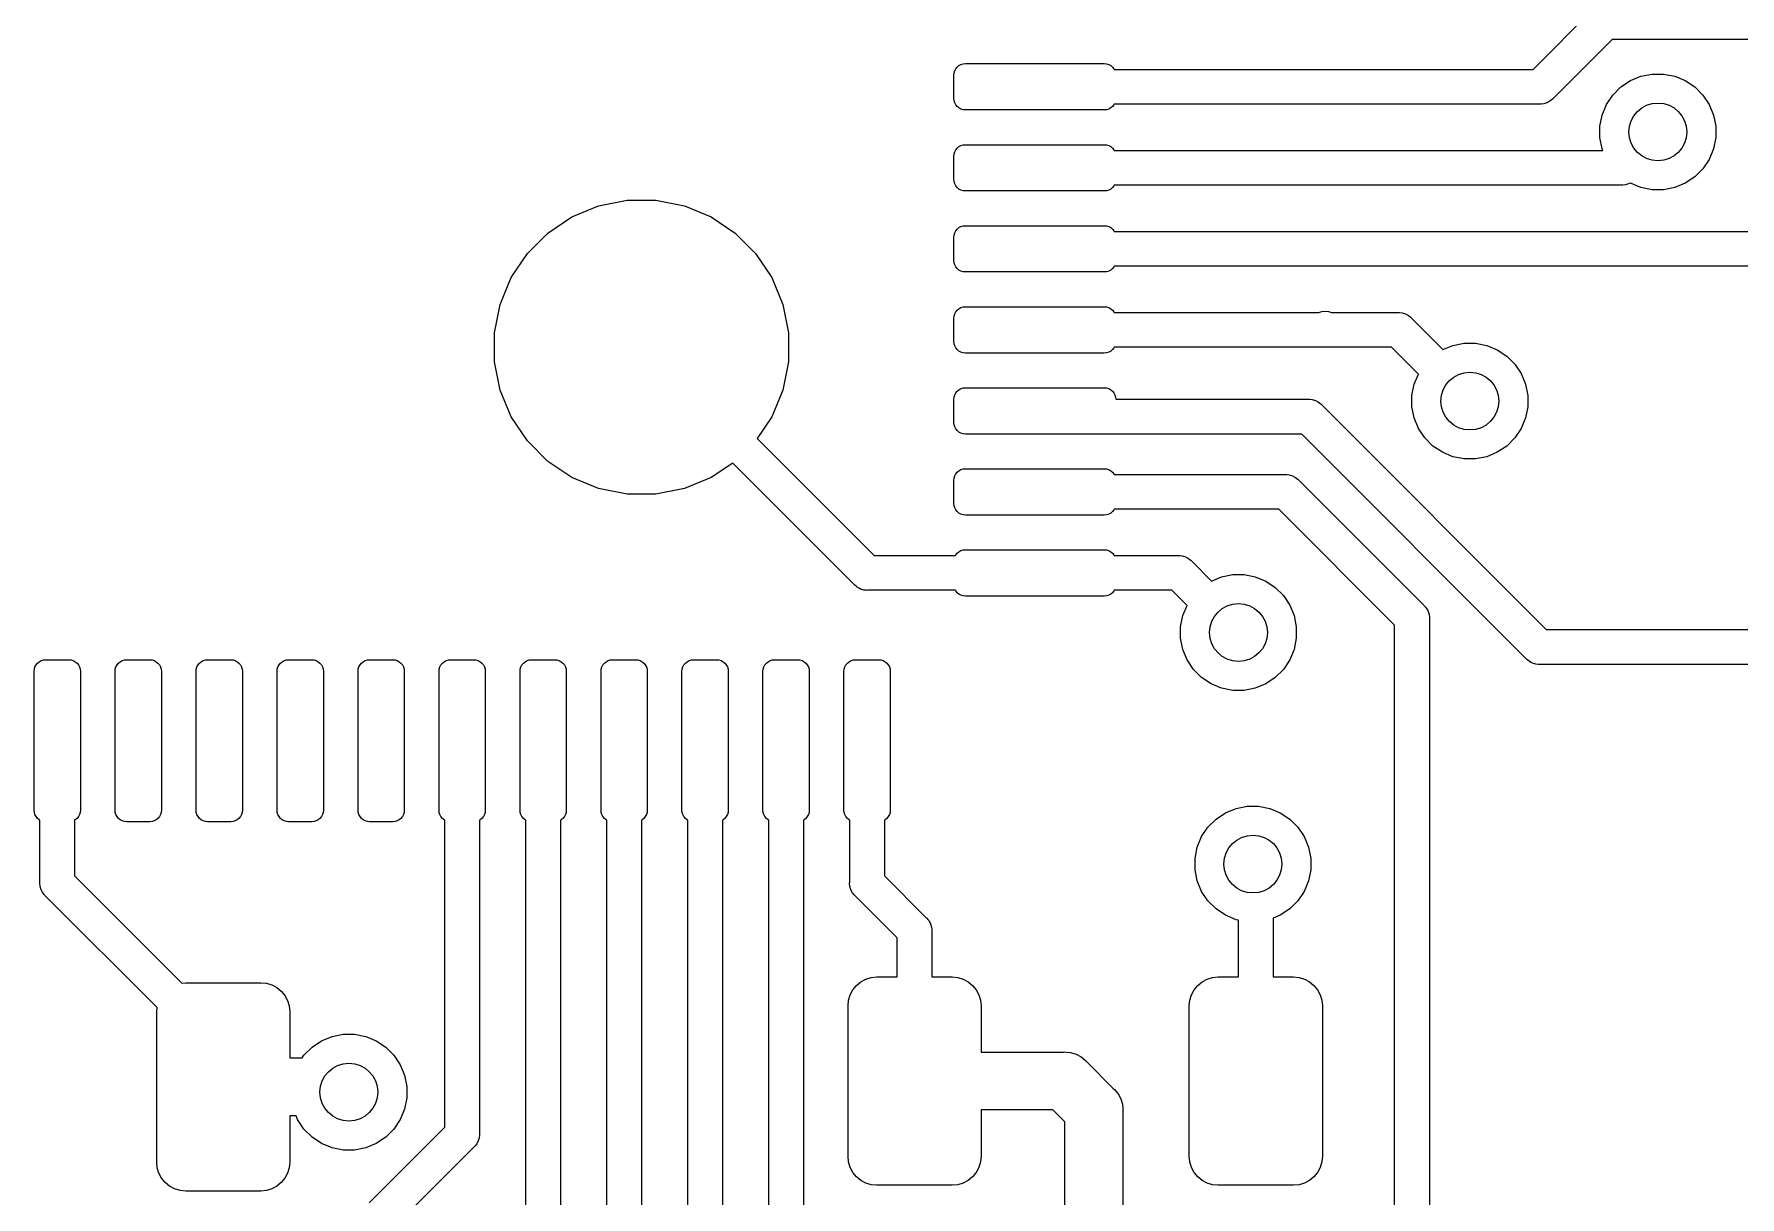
# Model space of a CAD drawing. Extents: x -3.6 to 94.4, y -84.3 to 13.7.
# Drawn here: x 71.09 to 85.83, y -32.25 to -22.2 of the extents above; entities that cross this region are included whole.
import ezdxf

# ---------------------------------------------------------------- set-up
doc = ezdxf.new("R2010")
doc.units = 0
doc.layers.add('BLACK', color=7, linetype='CONTINUOUS')

msp = doc.modelspace()

# ---------------------------------------------------------------- linework, layer by layer
at = {"layer": 'BLACK', "linetype": 'CONTINUOUS'}
for p, q in [((84.0469, -22.51), (84.5577, -21.9991)), ((84.7311, -22.25), (84.2203, -22.7609)), ((89.5689, -22.25), (84.7311, -22.25)), ((79.04, -22.56), (79.0419, -22.5405)), ((79.0419, -22.5405), (79.0476, -22.5217)), ((79.0476, -22.5217), (79.0569, -22.5044)), ((79.0569, -22.5044), (79.0693, -22.4893)), ((79.0693, -22.4893), (79.0844, -22.4769)), ((79.0844, -22.4769), (79.1017, -22.4676)), ((79.1017, -22.4676), (79.1205, -22.4619)), ((79.1205, -22.4619), (79.14, -22.46)), ((79.14, -22.46), (80.34, -22.46)), ((80.34, -22.46), (80.3595, -22.4619)), ((80.3595, -22.4619), (80.3783, -22.4676)), ((80.3783, -22.4676), (80.3956, -22.4769)), ((80.3956, -22.4769), (80.4107, -22.4893)), ((80.4107, -22.4893), (80.4231, -22.5044)), ((80.4231, -22.5044), (80.4261, -22.51)), ((80.4261, -22.51), (84.0469, -22.51)), ((84.9792, -22.5692), (85.0758, -22.55)), ((85.0758, -22.55), (85.1742, -22.55)), ((85.1742, -22.55), (85.2708, -22.5692)), ((79.04, -22.76), (79.04, -22.56)), ((84.7366, -22.7313), (84.8063, -22.6616)), ((84.8063, -22.6616), (84.8882, -22.6069)), ((84.8882, -22.6069), (84.9792, -22.5692)), ((85.2708, -22.5692), (85.3618, -22.6069)), ((85.3618, -22.6069), (85.4437, -22.6616)), ((85.4437, -22.6616), (85.5134, -22.7313)), ((79.0419, -22.7795), (79.04, -22.76)), ((79.0476, -22.7983), (79.0419, -22.7795)), ((79.0569, -22.8156), (79.0476, -22.7983)), ((79.0693, -22.8307), (79.0569, -22.8156)), ((79.0844, -22.8431), (79.0693, -22.8307)), ((79.1017, -22.8524), (79.0844, -22.8431)), ((79.1205, -22.8581), (79.1017, -22.8524)), ((80.3783, -22.8524), (80.3595, -22.8581)), ((80.3956, -22.8431), (80.3783, -22.8524)), ((80.4107, -22.8307), (80.3956, -22.8431)), ((80.4231, -22.8156), (80.4107, -22.8307)), ((80.4261, -22.81), (80.4231, -22.8156)), ((84.1016, -22.81), (80.4261, -22.81)), ((84.109, -22.8107), (84.1016, -22.81)), ((84.1164, -22.81), (84.109, -22.8107)), ((84.1384, -22.8078), (84.1164, -22.81)), ((84.1164, -22.81), (84.1164, -22.81)), ((84.1667, -22.7993), (84.1384, -22.8078)), ((84.1927, -22.7853), (84.1667, -22.7993)), ((84.2156, -22.7666), (84.1927, -22.7853)), ((84.2203, -22.7609), (84.2156, -22.7666)), ((84.6442, -22.9042), (84.6819, -22.8132)), ((84.6819, -22.8132), (84.7366, -22.7313)), ((85.5134, -22.7313), (85.5681, -22.8132)), ((85.5681, -22.8132), (85.6058, -22.9042)), ((79.14, -22.86), (79.1205, -22.8581)), ((80.34, -22.86), (79.14, -22.86)), ((80.3595, -22.8581), (80.34, -22.86)), ((84.625, -23.0008), (84.6442, -22.9042)), ((84.625, -23.0992), (84.625, -23.0008)), ((85.6058, -22.9042), (85.625, -23.0008)), ((85.625, -23.0008), (85.625, -23.0992)), ((84.6442, -23.1958), (84.625, -23.0992)), ((85.625, -23.0992), (85.6058, -23.1958)), ((79.04, -23.26), (79.0419, -23.2405)), ((79.04, -23.46), (79.04, -23.26)), ((79.0419, -23.2405), (79.0476, -23.2217)), ((79.0476, -23.2217), (79.0569, -23.2044)), ((79.0569, -23.2044), (79.0693, -23.1893)), ((79.0693, -23.1893), (79.0844, -23.1769)), ((79.0844, -23.1769), (79.1017, -23.1676)), ((79.1017, -23.1676), (79.1205, -23.1619)), ((79.1205, -23.1619), (79.14, -23.16)), ((79.14, -23.16), (80.34, -23.16)), ((80.34, -23.16), (80.3595, -23.1619)), ((80.3595, -23.1619), (80.3783, -23.1676)), ((80.3783, -23.1676), (80.3956, -23.1769)), ((80.3956, -23.1769), (80.4107, -23.1893)), ((80.4107, -23.1893), (80.4231, -23.2044)), ((80.4231, -23.2044), (80.4261, -23.21)), ((80.4261, -23.21), (84.6501, -23.21)), ((84.6501, -23.21), (84.6442, -23.1958)), ((85.5681, -23.2868), (85.5134, -23.3687)), ((85.6058, -23.1958), (85.5681, -23.2868)), ((85.4437, -23.4384), (85.3618, -23.4931)), ((85.5134, -23.3687), (85.4437, -23.4384)), ((79.0419, -23.4795), (79.04, -23.46)), ((79.0476, -23.4983), (79.0419, -23.4795)), ((79.0569, -23.5156), (79.0476, -23.4983)), ((79.0693, -23.5307), (79.0569, -23.5156)), ((79.0844, -23.5431), (79.0693, -23.5307)), ((79.1017, -23.5524), (79.0844, -23.5431)), ((79.1205, -23.5581), (79.1017, -23.5524)), ((79.14, -23.56), (79.1205, -23.5581)), ((80.34, -23.56), (79.14, -23.56)), ((80.3595, -23.5581), (80.34, -23.56)), ((80.3783, -23.5524), (80.3595, -23.5581)), ((80.3956, -23.5431), (80.3783, -23.5524)), ((80.4107, -23.5307), (80.3956, -23.5431)), ((80.4231, -23.5156), (80.4107, -23.5307)), ((80.4261, -23.51), (80.4231, -23.5156)), ((84.8076, -23.51), (80.4261, -23.51)), ((84.815, -23.5107), (84.8076, -23.51)), ((84.8224, -23.51), (84.815, -23.5107)), ((84.8444, -23.5078), (84.8224, -23.51)), ((84.8224, -23.51), (84.8224, -23.51)), ((84.8727, -23.4993), (84.8444, -23.5078)), ((84.8864, -23.4919), (84.8727, -23.4993)), ((84.8882, -23.4931), (84.8864, -23.4919)), ((84.9792, -23.5308), (84.8882, -23.4931)), ((85.0758, -23.55), (84.9792, -23.5308)), ((85.1742, -23.55), (85.0758, -23.55)), ((85.2708, -23.5308), (85.1742, -23.55)), ((85.3618, -23.4931), (85.2708, -23.5308)), ((75.7384, -23.7845), (75.9696, -23.6888)), ((75.9696, -23.6888), (76.2149, -23.64)), ((76.2149, -23.64), (76.4651, -23.64)), ((76.4651, -23.64), (76.7104, -23.6888)), ((76.7104, -23.6888), (76.9416, -23.7845)), ((75.5304, -23.9235), (75.7384, -23.7845)), ((76.9416, -23.7845), (77.1496, -23.9235)), ((79.0693, -23.8893), (79.0844, -23.8769)), ((79.0844, -23.8769), (79.1017, -23.8676)), ((79.1017, -23.8676), (79.1205, -23.8619)), ((79.1205, -23.8619), (79.14, -23.86)), ((79.14, -23.86), (80.34, -23.86)), ((80.34, -23.86), (80.3595, -23.8619)), ((80.3595, -23.8619), (80.3783, -23.8676)), ((80.3783, -23.8676), (80.3956, -23.8769)), ((80.3956, -23.8769), (80.4107, -23.8893)), ((75.3535, -24.1004), (75.5304, -23.9235)), ((77.1496, -23.9235), (77.3265, -24.1004)), ((79.04, -23.96), (79.0419, -23.9405)), ((79.04, -24.16), (79.04, -23.96)), ((79.0419, -23.9405), (79.0476, -23.9217)), ((79.0476, -23.9217), (79.0569, -23.9044)), ((79.0569, -23.9044), (79.0693, -23.8893)), ((80.4107, -23.8893), (80.4231, -23.9044)), ((80.4231, -23.9044), (80.4261, -23.91)), ((80.4261, -23.91), (90.1466, -23.91)), ((75.2145, -24.3084), (75.3535, -24.1004)), ((77.3265, -24.1004), (77.4655, -24.3084)), ((79.0419, -24.1795), (79.04, -24.16)), ((79.0476, -24.1983), (79.0419, -24.1795)), ((75.1188, -24.5396), (75.2145, -24.3084)), ((77.4655, -24.3084), (77.5612, -24.5396)), ((79.0569, -24.2156), (79.0476, -24.1983)), ((79.0693, -24.2307), (79.0569, -24.2156)), ((79.0844, -24.2431), (79.0693, -24.2307)), ((79.1017, -24.2524), (79.0844, -24.2431)), ((79.1205, -24.2581), (79.1017, -24.2524)), ((79.14, -24.26), (79.1205, -24.2581)), ((80.34, -24.26), (79.14, -24.26)), ((80.3595, -24.2581), (80.34, -24.26)), ((80.3783, -24.2524), (80.3595, -24.2581)), ((80.3956, -24.2431), (80.3783, -24.2524)), ((80.4107, -24.2307), (80.3956, -24.2431)), ((80.4231, -24.2156), (80.4107, -24.2307)), ((80.4261, -24.21), (80.4231, -24.2156)), ((90.0919, -24.21), (80.4261, -24.21)), ((75.07, -24.7849), (75.1188, -24.5396)), ((77.5612, -24.5396), (77.61, -24.7849)), ((79.0419, -24.6405), (79.0476, -24.6217)), ((79.0476, -24.6217), (79.0569, -24.6044)), ((79.0569, -24.6044), (79.0693, -24.5893)), ((79.0693, -24.5893), (79.0844, -24.5769)), ((79.0844, -24.5769), (79.1017, -24.5676)), ((79.1017, -24.5676), (79.1205, -24.5619)), ((79.1205, -24.5619), (79.14, -24.56)), ((79.14, -24.56), (80.34, -24.56)), ((80.34, -24.56), (80.3595, -24.5619)), ((80.3595, -24.5619), (80.3783, -24.5676)), ((80.3783, -24.5676), (80.3956, -24.5769)), ((80.3956, -24.5769), (80.4107, -24.5893)), ((80.4107, -24.5893), (80.4231, -24.6044)), ((80.4231, -24.6044), (80.4261, -24.61)), ((80.4261, -24.61), (82.1948, -24.61)), ((82.1948, -24.61), (82.2206, -24.6022)), ((82.2206, -24.6022), (82.25, -24.5993)), ((82.25, -24.5993), (82.2794, -24.6022)), ((82.2794, -24.6022), (82.3052, -24.61)), ((82.3052, -24.61), (82.8776, -24.61)), ((82.8776, -24.61), (82.885, -24.6093)), ((82.885, -24.6093), (82.8924, -24.61)), ((82.8924, -24.61), (82.8924, -24.61)), ((82.8924, -24.61), (82.9144, -24.6122)), ((82.9144, -24.6122), (82.9427, -24.6207)), ((82.9427, -24.6207), (82.9687, -24.6347)), ((79.04, -24.66), (79.0419, -24.6405)), ((79.04, -24.86), (79.04, -24.66)), ((82.9687, -24.6347), (82.9916, -24.6534)), ((82.9916, -24.6534), (82.9963, -24.6591)), ((82.9963, -24.6591), (83.2673, -24.9302)), ((75.07, -25.0351), (75.07, -24.7849)), ((77.61, -24.7849), (77.61, -25.0351)), ((79.0419, -24.8795), (79.04, -24.86)), ((79.0476, -24.8983), (79.0419, -24.8795)), ((79.0569, -24.9156), (79.0476, -24.8983)), ((79.0693, -24.9307), (79.0569, -24.9156)), ((80.4231, -24.9156), (80.4107, -24.9307)), ((80.4261, -24.91), (80.4231, -24.9156)), ((82.2326, -24.91), (80.4261, -24.91)), ((82.24, -24.9107), (82.2326, -24.91)), ((82.2474, -24.91), (82.24, -24.9107)), ((82.8229, -24.91), (82.2474, -24.91)), ((83.0552, -25.1423), (82.8229, -24.91)), ((83.2673, -24.9302), (83.3542, -24.8942)), ((83.3542, -24.8942), (83.4508, -24.875)), ((83.4508, -24.875), (83.5492, -24.875)), ((83.5492, -24.875), (83.6458, -24.8942)), ((83.6458, -24.8942), (83.7368, -24.9319)), ((75.1188, -25.2804), (75.07, -25.0351)), ((77.61, -25.0351), (77.5612, -25.2804)), ((79.0844, -24.9431), (79.0693, -24.9307)), ((79.1017, -24.9524), (79.0844, -24.9431)), ((79.1205, -24.9581), (79.1017, -24.9524)), ((79.14, -24.96), (79.1205, -24.9581)), ((80.34, -24.96), (79.14, -24.96)), ((80.3595, -24.9581), (80.34, -24.96)), ((80.3783, -24.9524), (80.3595, -24.9581)), ((80.3956, -24.9431), (80.3783, -24.9524)), ((80.4107, -24.9307), (80.3956, -24.9431)), ((83.7368, -24.9319), (83.8187, -24.9866)), ((83.8187, -24.9866), (83.8884, -25.0563)), ((83.8884, -25.0563), (83.9431, -25.1382)), ((83.0192, -25.2292), (83.0552, -25.1423)), ((83.9431, -25.1382), (83.9808, -25.2292)), ((75.2145, -25.5116), (75.1188, -25.2804)), ((77.5612, -25.2804), (77.4655, -25.5116)), ((79.04, -25.36), (79.0419, -25.3405)), ((79.0419, -25.3405), (79.0476, -25.3217)), ((79.0476, -25.3217), (79.0569, -25.3044)), ((79.0569, -25.3044), (79.0693, -25.2893)), ((79.0693, -25.2893), (79.0844, -25.2769)), ((79.0844, -25.2769), (79.1017, -25.2676)), ((79.1017, -25.2676), (79.1205, -25.2619)), ((79.1205, -25.2619), (79.14, -25.26)), ((79.14, -25.26), (80.34, -25.26)), ((80.34, -25.26), (80.3595, -25.2619)), ((80.3595, -25.2619), (80.3783, -25.2676)), ((80.3783, -25.2676), (80.3956, -25.2769)), ((80.3956, -25.2769), (80.4107, -25.2893)), ((80.4107, -25.2893), (80.4231, -25.3044)), ((80.4231, -25.3044), (80.4324, -25.3217)), ((80.4324, -25.3217), (80.4381, -25.3405)), ((80.4381, -25.3405), (80.44, -25.36)), ((82.1012, -25.36), (82.1085, -25.3593)), ((82.1085, -25.3593), (82.1159, -25.36)), ((83, -25.3258), (83.0192, -25.2292)), ((83, -25.4242), (83, -25.3258)), ((83.9808, -25.2292), (84, -25.3258)), ((84, -25.3258), (84, -25.4242)), ((79.04, -25.56), (79.04, -25.36)), ((80.44, -25.36), (82.1012, -25.36)), ((82.1159, -25.36), (82.1159, -25.36)), ((82.1159, -25.36), (82.1379, -25.3622)), ((82.1379, -25.3622), (82.1662, -25.3707)), ((82.1662, -25.3707), (82.1923, -25.3847)), ((82.1923, -25.3847), (82.2151, -25.4034)), ((82.2151, -25.4034), (82.2198, -25.4091)), ((82.2198, -25.4091), (84.1607, -27.35)), ((83.0192, -25.5208), (83, -25.4242)), ((84, -25.4242), (83.9808, -25.5208)), ((75.3535, -25.7196), (75.2145, -25.5116)), ((77.4655, -25.5116), (77.3406, -25.6985)), ((79.0419, -25.5795), (79.04, -25.56)), ((79.0476, -25.5983), (79.0419, -25.5795)), ((79.0569, -25.6156), (79.0476, -25.5983)), ((79.0693, -25.6307), (79.0569, -25.6156)), ((79.0844, -25.6431), (79.0693, -25.6307)), ((79.1017, -25.6524), (79.0844, -25.6431)), ((79.1205, -25.6581), (79.1017, -25.6524)), ((83.0569, -25.6118), (83.0192, -25.5208)), ((83.1116, -25.6937), (83.0569, -25.6118)), ((83.9431, -25.6118), (83.8884, -25.6937)), ((83.9808, -25.5208), (83.9431, -25.6118)), ((75.5304, -25.8965), (75.3535, -25.7196)), ((77.3406, -25.6985), (78.3521, -26.71)), ((79.14, -25.66), (79.1205, -25.6581)), ((79.7827, -25.66), (79.14, -25.66)), ((79.79, -25.6607), (79.7827, -25.66)), ((79.7972, -25.66), (79.79, -25.6607)), ((80.34, -25.66), (79.7972, -25.66)), ((80.3401, -25.66), (80.34, -25.66)), ((82.0464, -25.66), (80.3401, -25.66)), ((83.9873, -27.6009), (82.0464, -25.66)), ((83.1813, -25.7634), (83.1116, -25.6937)), ((83.2632, -25.8181), (83.1813, -25.7634)), ((83.8187, -25.7634), (83.7368, -25.8181)), ((83.8884, -25.6937), (83.8187, -25.7634)), ((75.7384, -26.0355), (75.5304, -25.8965)), ((77.1285, -25.9106), (76.9416, -26.0355)), ((78.1787, -26.9609), (77.1285, -25.9106)), ((83.3542, -25.8558), (83.2632, -25.8181)), ((83.4508, -25.875), (83.3542, -25.8558)), ((83.5492, -25.875), (83.4508, -25.875)), ((83.6458, -25.8558), (83.5492, -25.875)), ((83.7368, -25.8181), (83.6458, -25.8558)), ((75.9696, -26.1312), (75.7384, -26.0355)), ((76.9416, -26.0355), (76.7104, -26.1312)), ((79.04, -26.06), (79.0419, -26.0405)), ((79.04, -26.26), (79.04, -26.06)), ((79.0419, -26.0405), (79.0476, -26.0217)), ((79.0476, -26.0217), (79.0569, -26.0044)), ((79.0569, -26.0044), (79.0693, -25.9893)), ((79.0693, -25.9893), (79.0844, -25.9769)), ((79.0844, -25.9769), (79.1017, -25.9676)), ((79.1017, -25.9676), (79.1205, -25.9619)), ((79.1205, -25.9619), (79.14, -25.96)), ((79.14, -25.96), (80.34, -25.96)), ((80.34, -25.96), (80.3595, -25.9619)), ((80.3595, -25.9619), (80.3783, -25.9676)), ((80.3783, -25.9676), (80.3956, -25.9769)), ((80.3956, -25.9769), (80.4107, -25.9893)), ((80.4107, -25.9893), (80.4231, -26.0044)), ((80.4231, -26.0044), (80.4261, -26.01)), ((80.4261, -26.01), (81.9026, -26.01)), ((81.9026, -26.01), (81.91, -26.0093)), ((81.91, -26.0093), (81.9174, -26.01)), ((81.9174, -26.01), (81.9174, -26.01)), ((81.9174, -26.01), (81.9394, -26.0122)), ((81.9394, -26.0122), (81.9677, -26.0207)), ((81.9677, -26.0207), (81.9937, -26.0347)), ((81.9937, -26.0347), (82.0166, -26.0534)), ((82.0166, -26.0534), (82.0213, -26.0591)), ((82.0213, -26.0591), (83.1009, -27.1387)), ((76.2149, -26.18), (75.9696, -26.1312)), ((76.4651, -26.18), (76.2149, -26.18)), ((76.7104, -26.1312), (76.4651, -26.18)), ((79.0419, -26.2795), (79.04, -26.26)), ((79.0476, -26.2983), (79.0419, -26.2795)), ((79.0569, -26.3156), (79.0476, -26.2983)), ((79.0693, -26.3307), (79.0569, -26.3156)), ((79.0844, -26.3431), (79.0693, -26.3307)), ((79.1017, -26.3524), (79.0844, -26.3431)), ((79.1205, -26.3581), (79.1017, -26.3524)), ((79.14, -26.36), (79.1205, -26.3581)), ((80.34, -26.36), (79.14, -26.36)), ((80.3595, -26.3581), (80.34, -26.36)), ((80.3783, -26.3524), (80.3595, -26.3581)), ((80.3956, -26.3431), (80.3783, -26.3524)), ((80.4107, -26.3307), (80.3956, -26.3431)), ((80.4231, -26.3156), (80.4107, -26.3307)), ((80.4261, -26.31), (80.4231, -26.3156)), ((81.8479, -26.31), (80.4261, -26.31)), ((82.85, -27.3121), (81.8479, -26.31)), ((79.0693, -26.6893), (79.0844, -26.6769)), ((79.0844, -26.6769), (79.1017, -26.6676)), ((79.1017, -26.6676), (79.1205, -26.6619)), ((79.1205, -26.6619), (79.14, -26.66)), ((79.14, -26.66), (80.34, -26.66)), ((80.34, -26.66), (80.3595, -26.6619)), ((80.3595, -26.6619), (80.3783, -26.6676)), ((80.3783, -26.6676), (80.3956, -26.6769)), ((80.3956, -26.6769), (80.4107, -26.6893)), ((78.3521, -26.71), (79.0539, -26.71)), ((79.0539, -26.71), (79.0569, -26.7044)), ((79.0569, -26.7044), (79.0693, -26.6893)), ((80.4107, -26.6893), (80.4231, -26.7044)), ((80.4231, -26.7044), (80.4261, -26.71)), ((80.4261, -26.71), (80.9776, -26.71)), ((80.9776, -26.71), (80.985, -26.7093)), ((80.985, -26.7093), (80.9924, -26.71)), ((80.9924, -26.71), (80.9924, -26.71)), ((80.9924, -26.71), (81.0144, -26.7122)), ((81.0144, -26.7122), (81.0427, -26.7207)), ((81.0427, -26.7207), (81.0687, -26.7347)), ((81.0687, -26.7347), (81.0916, -26.7534)), ((81.0916, -26.7534), (81.0963, -26.7591)), ((81.0963, -26.7591), (81.2673, -26.9302)), ((78.1834, -26.9666), (78.1787, -26.9609)), ((78.1947, -26.9758), (78.1834, -26.9666)), ((78.2063, -26.9853), (78.1947, -26.9758)), ((81.2673, -26.9302), (81.3542, -26.8942)), ((81.3542, -26.8942), (81.4508, -26.875)), ((81.4508, -26.875), (81.5492, -26.875)), ((81.5492, -26.875), (81.6458, -26.8942)), ((81.6458, -26.8942), (81.7368, -26.9319)), ((81.7368, -26.9319), (81.8187, -26.9866)), ((78.2202, -26.9928), (78.2063, -26.9853)), ((78.2323, -26.9993), (78.2202, -26.9928)), ((78.2606, -27.0078), (78.2323, -26.9993)), ((78.2826, -27.01), (78.2606, -27.0078)), ((78.29, -27.0107), (78.2826, -27.01)), ((78.2826, -27.01), (78.2826, -27.01)), ((78.2974, -27.01), (78.29, -27.0107)), ((79.0539, -27.01), (78.2974, -27.01)), ((79.0569, -27.0156), (79.0539, -27.01)), ((79.0693, -27.0307), (79.0569, -27.0156)), ((79.0844, -27.0431), (79.0693, -27.0307)), ((79.1017, -27.0524), (79.0844, -27.0431)), ((79.1205, -27.0581), (79.1017, -27.0524)), ((79.14, -27.06), (79.1205, -27.0581)), ((80.34, -27.06), (79.14, -27.06)), ((80.3595, -27.0581), (80.34, -27.06)), ((80.3783, -27.0524), (80.3595, -27.0581)), ((80.3956, -27.0431), (80.3783, -27.0524)), ((80.4107, -27.0307), (80.3956, -27.0431)), ((80.4231, -27.0156), (80.4107, -27.0307)), ((80.4261, -27.01), (80.4231, -27.0156)), ((80.9229, -27.01), (80.4261, -27.01)), ((81.0552, -27.1423), (80.9229, -27.01)), ((81.8187, -26.9866), (81.8884, -27.0563)), ((81.8884, -27.0563), (81.9431, -27.1382)), ((81, -27.3258), (81.0192, -27.2292)), ((81.0192, -27.2292), (81.0552, -27.1423)), ((81.9431, -27.1382), (81.9808, -27.2292)), ((81.9808, -27.2292), (82, -27.3258)), ((83.1009, -27.1387), (83.1066, -27.1434)), ((83.1066, -27.1434), (83.1156, -27.1544)), ((83.1156, -27.1544), (83.1253, -27.1663)), ((83.1253, -27.1663), (83.1356, -27.1855)), ((83.1356, -27.1855), (83.1393, -27.1923)), ((83.1393, -27.1923), (83.1478, -27.2206)), ((83.1478, -27.2206), (83.15, -27.2426)), ((83.15, -27.2426), (83.1507, -27.25)), ((83.1507, -27.25), (83.15, -27.2574)), ((83.15, -27.2574), (83.15, -35.0629)), ((81, -27.4242), (81, -27.3258)), ((82, -27.3258), (82, -27.4242)), ((82.85, -35.1176), (82.85, -27.3121)), ((84.1607, -27.35), (93.5177, -27.35)), ((81.0192, -27.5208), (81, -27.4242)), ((81.0569, -27.6118), (81.0192, -27.5208)), ((81.9808, -27.5208), (81.9431, -27.6118)), ((82, -27.4242), (81.9808, -27.5208)), ((71.09, -27.71), (71.0919, -27.6905)), ((71.09, -28.91), (71.09, -27.71)), ((71.0919, -27.6905), (71.0976, -27.6717)), ((71.0976, -27.6717), (71.1069, -27.6544)), ((71.1069, -27.6544), (71.1193, -27.6393)), ((71.1193, -27.6393), (71.1344, -27.6269)), ((71.1344, -27.6269), (71.1517, -27.6176)), ((71.1517, -27.6176), (71.1705, -27.6119)), ((71.1705, -27.6119), (71.19, -27.61)), ((71.19, -27.61), (71.39, -27.61)), ((71.39, -27.61), (71.4095, -27.6119)), ((71.4095, -27.6119), (71.4283, -27.6176)), ((71.4283, -27.6176), (71.4456, -27.6269)), ((71.4456, -27.6269), (71.4607, -27.6393)), ((71.4607, -27.6393), (71.4731, -27.6544)), ((71.4731, -27.6544), (71.4824, -27.6717)), ((71.4824, -27.6717), (71.4881, -27.6905)), ((71.4881, -27.6905), (71.49, -27.71)), ((71.49, -27.71), (71.49, -28.91)), ((71.79, -27.71), (71.7919, -27.6905)), ((71.79, -28.91), (71.79, -27.71)), ((71.7919, -27.6905), (71.7976, -27.6717)), ((71.7976, -27.6717), (71.8069, -27.6544)), ((71.8069, -27.6544), (71.8193, -27.6393)), ((71.8193, -27.6393), (71.8344, -27.6269)), ((71.8344, -27.6269), (71.8517, -27.6176)), ((71.8517, -27.6176), (71.8705, -27.6119)), ((71.8705, -27.6119), (71.89, -27.61)), ((71.89, -27.61), (72.09, -27.61)), ((72.09, -27.61), (72.1095, -27.6119)), ((72.1095, -27.6119), (72.1283, -27.6176)), ((72.1283, -27.6176), (72.1456, -27.6269)), ((72.1456, -27.6269), (72.1607, -27.6393)), ((72.1607, -27.6393), (72.1731, -27.6544)), ((72.1731, -27.6544), (72.1824, -27.6717)), ((72.1824, -27.6717), (72.1881, -27.6905)), ((72.1881, -27.6905), (72.19, -27.71)), ((72.19, -27.71), (72.19, -28.91)), ((72.49, -27.71), (72.4919, -27.6905)), ((72.49, -28.91), (72.49, -27.71)), ((72.4919, -27.6905), (72.4976, -27.6717)), ((72.4976, -27.6717), (72.5069, -27.6544)), ((72.5069, -27.6544), (72.5193, -27.6393)), ((72.5193, -27.6393), (72.5344, -27.6269)), ((72.5344, -27.6269), (72.5517, -27.6176)), ((72.5517, -27.6176), (72.5705, -27.6119)), ((72.5705, -27.6119), (72.59, -27.61)), ((72.59, -27.61), (72.79, -27.61)), ((72.79, -27.61), (72.8095, -27.6119)), ((72.8095, -27.6119), (72.8283, -27.6176)), ((72.8283, -27.6176), (72.8456, -27.6269)), ((72.8456, -27.6269), (72.8607, -27.6393)), ((72.8607, -27.6393), (72.8731, -27.6544)), ((72.8731, -27.6544), (72.8824, -27.6717)), ((72.8824, -27.6717), (72.8881, -27.6905)), ((72.8881, -27.6905), (72.89, -27.71)), ((72.89, -27.71), (72.89, -28.91)), ((73.19, -27.71), (73.1919, -27.6905)), ((73.19, -28.91), (73.19, -27.71)), ((73.1919, -27.6905), (73.1976, -27.6717)), ((73.1976, -27.6717), (73.2069, -27.6544)), ((73.2069, -27.6544), (73.2193, -27.6393)), ((73.2193, -27.6393), (73.2344, -27.6269)), ((73.2344, -27.6269), (73.2517, -27.6176)), ((73.2517, -27.6176), (73.2705, -27.6119)), ((73.2705, -27.6119), (73.29, -27.61)), ((73.29, -27.61), (73.49, -27.61)), ((73.49, -27.61), (73.5095, -27.6119)), ((73.5095, -27.6119), (73.5283, -27.6176)), ((73.5283, -27.6176), (73.5456, -27.6269)), ((73.5456, -27.6269), (73.5607, -27.6393)), ((73.5607, -27.6393), (73.5731, -27.6544)), ((73.5731, -27.6544), (73.5824, -27.6717)), ((73.5824, -27.6717), (73.5881, -27.6905)), ((73.5881, -27.6905), (73.59, -27.71)), ((73.59, -27.71), (73.59, -28.91)), ((73.89, -27.71), (73.8919, -27.6905)), ((73.89, -28.91), (73.89, -27.71)), ((73.8919, -27.6905), (73.8976, -27.6717)), ((73.8976, -27.6717), (73.9069, -27.6544)), ((73.9069, -27.6544), (73.9193, -27.6393)), ((73.9193, -27.6393), (73.9344, -27.6269)), ((73.9344, -27.6269), (73.9517, -27.6176)), ((73.9517, -27.6176), (73.9705, -27.6119)), ((73.9705, -27.6119), (73.99, -27.61)), ((73.99, -27.61), (74.19, -27.61)), ((74.19, -27.61), (74.2095, -27.6119)), ((74.2095, -27.6119), (74.2283, -27.6176)), ((74.2283, -27.6176), (74.2456, -27.6269)), ((74.2456, -27.6269), (74.2607, -27.6393)), ((74.2607, -27.6393), (74.2731, -27.6544)), ((74.2731, -27.6544), (74.2824, -27.6717)), ((74.2824, -27.6717), (74.2881, -27.6905)), ((74.2881, -27.6905), (74.29, -27.71)), ((74.29, -27.71), (74.29, -28.91)), ((74.59, -27.71), (74.5919, -27.6905)), ((74.59, -28.8327), (74.59, -27.71)), ((74.5919, -27.6905), (74.5976, -27.6717)), ((74.5976, -27.6717), (74.6069, -27.6544)), ((74.6069, -27.6544), (74.6193, -27.6393)), ((74.6193, -27.6393), (74.6344, -27.6269)), ((74.6344, -27.6269), (74.6517, -27.6176)), ((74.6517, -27.6176), (74.6705, -27.6119)), ((74.6705, -27.6119), (74.69, -27.61)), ((74.69, -27.61), (74.89, -27.61)), ((74.89, -27.61), (74.9095, -27.6119)), ((74.9095, -27.6119), (74.9283, -27.6176)), ((74.9283, -27.6176), (74.9456, -27.6269)), ((74.9456, -27.6269), (74.9607, -27.6393)), ((74.9607, -27.6393), (74.9731, -27.6544)), ((74.9731, -27.6544), (74.9824, -27.6717)), ((74.9824, -27.6717), (74.9881, -27.6905)), ((74.9881, -27.6905), (74.99, -27.71)), ((74.99, -27.71), (74.99, -28.91)), ((75.29, -27.71), (75.2919, -27.6905)), ((75.29, -28.91), (75.29, -27.71)), ((75.2919, -27.6905), (75.2976, -27.6717)), ((75.2976, -27.6717), (75.3069, -27.6544)), ((75.3069, -27.6544), (75.3193, -27.6393)), ((75.3193, -27.6393), (75.3344, -27.6269)), ((75.3344, -27.6269), (75.3517, -27.6176)), ((75.3517, -27.6176), (75.3705, -27.6119)), ((75.3705, -27.6119), (75.39, -27.61)), ((75.39, -27.61), (75.59, -27.61)), ((75.59, -27.61), (75.6095, -27.6119)), ((75.6095, -27.6119), (75.6283, -27.6176)), ((75.6283, -27.6176), (75.6456, -27.6269)), ((75.6456, -27.6269), (75.6607, -27.6393)), ((75.6607, -27.6393), (75.6731, -27.6544)), ((75.6731, -27.6544), (75.6824, -27.6717)), ((75.6824, -27.6717), (75.6881, -27.6905)), ((75.6881, -27.6905), (75.69, -27.71)), ((75.69, -27.71), (75.69, -28.91)), ((75.99, -27.71), (75.9919, -27.6905)), ((75.99, -28.91), (75.99, -27.71)), ((75.9919, -27.6905), (75.9976, -27.6717)), ((75.9976, -27.6717), (76.0069, -27.6544)), ((76.0069, -27.6544), (76.0193, -27.6393)), ((76.0193, -27.6393), (76.0344, -27.6269)), ((76.0344, -27.6269), (76.0517, -27.6176)), ((76.0517, -27.6176), (76.0705, -27.6119)), ((76.0705, -27.6119), (76.09, -27.61)), ((76.09, -27.61), (76.29, -27.61)), ((76.29, -27.61), (76.3095, -27.6119)), ((76.3095, -27.6119), (76.3283, -27.6176)), ((76.3283, -27.6176), (76.3456, -27.6269)), ((76.3456, -27.6269), (76.3607, -27.6393)), ((76.3607, -27.6393), (76.3731, -27.6544)), ((76.3731, -27.6544), (76.3824, -27.6717)), ((76.3824, -27.6717), (76.3881, -27.6905)), ((76.3881, -27.6905), (76.39, -27.71)), ((76.39, -27.71), (76.39, -28.91)), ((76.69, -27.71), (76.6919, -27.6905)), ((76.69, -28.91), (76.69, -27.71)), ((76.6919, -27.6905), (76.6976, -27.6717)), ((76.6976, -27.6717), (76.7069, -27.6544)), ((76.7069, -27.6544), (76.7193, -27.6393)), ((76.7193, -27.6393), (76.7344, -27.6269)), ((76.7344, -27.6269), (76.7517, -27.6176)), ((76.7517, -27.6176), (76.7705, -27.6119)), ((76.7705, -27.6119), (76.79, -27.61)), ((76.79, -27.61), (76.99, -27.61)), ((76.99, -27.61), (77.0095, -27.6119)), ((77.0095, -27.6119), (77.0283, -27.6176)), ((77.0283, -27.6176), (77.0456, -27.6269)), ((77.0456, -27.6269), (77.0607, -27.6393)), ((77.0607, -27.6393), (77.0731, -27.6544)), ((77.0731, -27.6544), (77.0824, -27.6717)), ((77.0824, -27.6717), (77.0881, -27.6905)), ((77.0881, -27.6905), (77.09, -27.71)), ((77.09, -27.71), (77.09, -28.91)), ((77.39, -27.71), (77.3919, -27.6905)), ((77.39, -28.91), (77.39, -27.71)), ((77.3919, -27.6905), (77.3976, -27.6717)), ((77.3976, -27.6717), (77.4069, -27.6544)), ((77.4069, -27.6544), (77.4193, -27.6393)), ((77.4193, -27.6393), (77.4344, -27.6269)), ((77.4344, -27.6269), (77.4517, -27.6176)), ((77.4517, -27.6176), (77.4705, -27.6119)), ((77.4705, -27.6119), (77.49, -27.61)), ((77.49, -27.61), (77.69, -27.61)), ((77.69, -27.61), (77.7095, -27.6119)), ((77.7095, -27.6119), (77.7283, -27.6176)), ((77.7283, -27.6176), (77.7456, -27.6269)), ((77.7456, -27.6269), (77.7607, -27.6393)), ((77.7607, -27.6393), (77.7731, -27.6544)), ((77.7731, -27.6544), (77.7824, -27.6717)), ((77.7824, -27.6717), (77.7881, -27.6905)), ((77.7881, -27.6905), (77.79, -27.71)), ((77.79, -27.71), (77.79, -28.91)), ((78.09, -27.71), (78.0919, -27.6905)), ((78.09, -28.91), (78.09, -27.71)), ((78.0919, -27.6905), (78.0976, -27.6717)), ((78.0976, -27.6717), (78.1069, -27.6544)), ((78.1069, -27.6544), (78.1193, -27.6393)), ((78.1193, -27.6393), (78.1344, -27.6269)), ((78.1344, -27.6269), (78.1517, -27.6176)), ((78.1517, -27.6176), (78.1705, -27.6119)), ((78.1705, -27.6119), (78.19, -27.61)), ((78.19, -27.61), (78.39, -27.61)), ((78.39, -27.61), (78.4095, -27.6119)), ((78.4095, -27.6119), (78.4283, -27.6176)), ((78.4283, -27.6176), (78.4456, -27.6269)), ((78.4456, -27.6269), (78.4607, -27.6393)), ((78.4607, -27.6393), (78.4731, -27.6544)), ((78.4731, -27.6544), (78.4824, -27.6717)), ((78.4824, -27.6717), (78.4881, -27.6905)), ((78.4881, -27.6905), (78.49, -27.71)), ((78.49, -27.71), (78.49, -28.91)), ((81.1116, -27.6937), (81.0569, -27.6118)), ((81.1813, -27.7634), (81.1116, -27.6937)), ((81.8884, -27.6937), (81.8187, -27.7634)), ((81.9431, -27.6118), (81.8884, -27.6937)), ((83.992, -27.6066), (83.9873, -27.6009)), ((83.9984, -27.6118), (83.992, -27.6066)), ((84.0148, -27.6253), (83.9984, -27.6118)), ((84.0287, -27.6328), (84.0148, -27.6253)), ((84.0409, -27.6393), (84.0287, -27.6328)), ((84.0691, -27.6478), (84.0409, -27.6393)), ((84.0912, -27.65), (84.0691, -27.6478)), ((84.0985, -27.6507), (84.0912, -27.65)), ((84.0912, -27.65), (84.0912, -27.65)), ((84.1059, -27.65), (84.0985, -27.6507)), ((93.452, -27.65), (84.1059, -27.65)), ((81.2632, -27.8181), (81.1813, -27.7634)), ((81.3542, -27.8558), (81.2632, -27.8181)), ((81.4508, -27.875), (81.3542, -27.8558)), ((81.6458, -27.8558), (81.5492, -27.875)), ((81.7368, -27.8181), (81.6458, -27.8558)), ((81.8187, -27.7634), (81.7368, -27.8181)), ((81.5492, -27.875), (81.4508, -27.875)), ((74.5893, -28.84), (74.59, -28.8327)), ((74.59, -28.8472), (74.5893, -28.84)), ((74.59, -28.91), (74.59, -28.8472)), ((81.3882, -28.9319), (81.4792, -28.8942)), ((81.4792, -28.8942), (81.5758, -28.875)), ((81.5758, -28.875), (81.6742, -28.875)), ((81.6742, -28.875), (81.7708, -28.8942)), ((81.7708, -28.8942), (81.8618, -28.9319)), ((71.0919, -28.9295), (71.09, -28.91)), ((71.0976, -28.9483), (71.0919, -28.9295)), ((71.1069, -28.9656), (71.0976, -28.9483)), ((71.1193, -28.9807), (71.1069, -28.9656)), ((71.1344, -28.9931), (71.1193, -28.9807)), ((71.14, -28.9961), (71.1344, -28.9931)), ((71.14, -29.5326), (71.14, -28.9961)), ((71.4456, -28.9931), (71.44, -28.9961)), ((71.44, -28.9961), (71.44, -29.4779)), ((71.4607, -28.9807), (71.4456, -28.9931)), ((71.4731, -28.9656), (71.4607, -28.9807)), ((71.4824, -28.9483), (71.4731, -28.9656)), ((71.4881, -28.9295), (71.4824, -28.9483)), ((71.49, -28.91), (71.4881, -28.9295)), ((71.7919, -28.9295), (71.79, -28.91)), ((71.7976, -28.9483), (71.7919, -28.9295)), ((71.8069, -28.9656), (71.7976, -28.9483)), ((71.8193, -28.9807), (71.8069, -28.9656)), ((71.8344, -28.9931), (71.8193, -28.9807)), ((71.8517, -29.0024), (71.8344, -28.9931)), ((71.8705, -29.0081), (71.8517, -29.0024)), ((71.89, -29.01), (71.8705, -29.0081)), ((72.09, -29.01), (71.89, -29.01)), ((72.1095, -29.0081), (72.09, -29.01)), ((72.1283, -29.0024), (72.1095, -29.0081)), ((72.1456, -28.9931), (72.1283, -29.0024)), ((72.1607, -28.9807), (72.1456, -28.9931)), ((72.1731, -28.9656), (72.1607, -28.9807)), ((72.1824, -28.9483), (72.1731, -28.9656)), ((72.1881, -28.9295), (72.1824, -28.9483)), ((72.19, -28.91), (72.1881, -28.9295)), ((72.4919, -28.9295), (72.49, -28.91)), ((72.4976, -28.9483), (72.4919, -28.9295)), ((72.5069, -28.9656), (72.4976, -28.9483)), ((72.5193, -28.9807), (72.5069, -28.9656)), ((72.5344, -28.9931), (72.5193, -28.9807)), ((72.5517, -29.0024), (72.5344, -28.9931)), ((72.5705, -29.0081), (72.5517, -29.0024)), ((72.59, -29.01), (72.5705, -29.0081)), ((72.79, -29.01), (72.59, -29.01)), ((72.8095, -29.0081), (72.79, -29.01)), ((72.8283, -29.0024), (72.8095, -29.0081)), ((72.8456, -28.9931), (72.8283, -29.0024)), ((72.8607, -28.9807), (72.8456, -28.9931)), ((72.8731, -28.9656), (72.8607, -28.9807)), ((72.8824, -28.9483), (72.8731, -28.9656)), ((72.8881, -28.9295), (72.8824, -28.9483)), ((72.89, -28.91), (72.8881, -28.9295)), ((73.1919, -28.9295), (73.19, -28.91)), ((73.1976, -28.9483), (73.1919, -28.9295)), ((73.2069, -28.9656), (73.1976, -28.9483)), ((73.2193, -28.9807), (73.2069, -28.9656)), ((73.2344, -28.9931), (73.2193, -28.9807)), ((73.2517, -29.0024), (73.2344, -28.9931)), ((73.2705, -29.0081), (73.2517, -29.0024)), ((73.29, -29.01), (73.2705, -29.0081)), ((73.49, -29.01), (73.29, -29.01)), ((73.5095, -29.0081), (73.49, -29.01)), ((73.5283, -29.0024), (73.5095, -29.0081)), ((73.5456, -28.9931), (73.5283, -29.0024)), ((73.5607, -28.9807), (73.5456, -28.9931)), ((73.5731, -28.9656), (73.5607, -28.9807)), ((73.5824, -28.9483), (73.5731, -28.9656)), ((73.5881, -28.9295), (73.5824, -28.9483)), ((73.59, -28.91), (73.5881, -28.9295)), ((73.8919, -28.9295), (73.89, -28.91)), ((73.8976, -28.9483), (73.8919, -28.9295)), ((73.9069, -28.9656), (73.8976, -28.9483)), ((73.9193, -28.9807), (73.9069, -28.9656)), ((73.9344, -28.9931), (73.9193, -28.9807)), ((73.9517, -29.0024), (73.9344, -28.9931)), ((73.9705, -29.0081), (73.9517, -29.0024)), ((73.99, -29.01), (73.9705, -29.0081)), ((74.19, -29.01), (73.99, -29.01)), ((74.2095, -29.0081), (74.19, -29.01)), ((74.2283, -29.0024), (74.2095, -29.0081)), ((74.2456, -28.9931), (74.2283, -29.0024)), ((74.2607, -28.9807), (74.2456, -28.9931)), ((74.2731, -28.9656), (74.2607, -28.9807)), ((74.2824, -28.9483), (74.2731, -28.9656)), ((74.2881, -28.9295), (74.2824, -28.9483)), ((74.29, -28.91), (74.2881, -28.9295)), ((74.5919, -28.9295), (74.59, -28.91)), ((74.5976, -28.9483), (74.5919, -28.9295)), ((74.6069, -28.9656), (74.5976, -28.9483)), ((74.6193, -28.9807), (74.6069, -28.9656)), ((74.6344, -28.9931), (74.6193, -28.9807)), ((74.64, -28.9961), (74.6344, -28.9931)), ((74.64, -31.6479), (74.64, -28.9961)), ((74.9456, -28.9931), (74.94, -28.9961)), ((74.94, -28.9961), (74.94, -31.7026)), ((74.9607, -28.9807), (74.9456, -28.9931)), ((74.9731, -28.9656), (74.9607, -28.9807)), ((74.9824, -28.9483), (74.9731, -28.9656)), ((74.9881, -28.9295), (74.9824, -28.9483)), ((74.99, -28.91), (74.9881, -28.9295)), ((75.2919, -28.9295), (75.29, -28.91)), ((75.2976, -28.9483), (75.2919, -28.9295)), ((75.3069, -28.9656), (75.2976, -28.9483)), ((75.3193, -28.9807), (75.3069, -28.9656)), ((75.3344, -28.9931), (75.3193, -28.9807)), ((75.34, -28.9961), (75.3344, -28.9931)), ((75.34, -35.7997), (75.34, -28.9961)), ((75.6456, -28.9931), (75.64, -28.9961)), ((75.64, -28.9961), (75.64, -35.7997)), ((75.6607, -28.9807), (75.6456, -28.9931)), ((75.6731, -28.9656), (75.6607, -28.9807)), ((75.6824, -28.9483), (75.6731, -28.9656)), ((75.6881, -28.9295), (75.6824, -28.9483)), ((75.69, -28.91), (75.6881, -28.9295)), ((75.9919, -28.9295), (75.99, -28.91)), ((75.9976, -28.9483), (75.9919, -28.9295)), ((76.0069, -28.9656), (75.9976, -28.9483)), ((76.0193, -28.9807), (76.0069, -28.9656)), ((76.0344, -28.9931), (76.0193, -28.9807)), ((76.04, -28.9961), (76.0344, -28.9931)), ((76.04, -37.0576), (76.04, -28.9961)), ((76.3456, -28.9931), (76.34, -28.9961)), ((76.34, -28.9961), (76.34, -37.0029)), ((76.3607, -28.9807), (76.3456, -28.9931)), ((76.3731, -28.9656), (76.3607, -28.9807)), ((76.3824, -28.9483), (76.3731, -28.9656)), ((76.3881, -28.9295), (76.3824, -28.9483)), ((76.39, -28.91), (76.3881, -28.9295)), ((76.6919, -28.9295), (76.69, -28.91)), ((76.6976, -28.9483), (76.6919, -28.9295)), ((76.7069, -28.9656), (76.6976, -28.9483)), ((76.7193, -28.9807), (76.7069, -28.9656)), ((76.7344, -28.9931), (76.7193, -28.9807)), ((76.74, -28.9961), (76.7344, -28.9931)), ((76.74, -35.0076), (76.74, -28.9961)), ((77.0456, -28.9931), (77.04, -28.9961)), ((77.04, -28.9961), (77.04, -34.9529)), ((77.0607, -28.9807), (77.0456, -28.9931)), ((77.0731, -28.9656), (77.0607, -28.9807)), ((77.0824, -28.9483), (77.0731, -28.9656)), ((77.0881, -28.9295), (77.0824, -28.9483)), ((77.09, -28.91), (77.0881, -28.9295)), ((77.3919, -28.9295), (77.39, -28.91)), ((77.3976, -28.9483), (77.3919, -28.9295)), ((77.4069, -28.9656), (77.3976, -28.9483)), ((77.4193, -28.9807), (77.4069, -28.9656)), ((77.4344, -28.9931), (77.4193, -28.9807)), ((77.44, -28.9961), (77.4344, -28.9931)), ((77.44, -33.3591), (77.44, -28.9961)), ((77.7456, -28.9931), (77.74, -28.9961)), ((77.74, -28.9961), (77.74, -33.3043)), ((77.7607, -28.9807), (77.7456, -28.9931)), ((77.7731, -28.9656), (77.7607, -28.9807)), ((77.7824, -28.9483), (77.7731, -28.9656)), ((77.7881, -28.9295), (77.7824, -28.9483)), ((77.79, -28.91), (77.7881, -28.9295)), ((78.0919, -28.9295), (78.09, -28.91)), ((78.0976, -28.9483), (78.0919, -28.9295)), ((78.1069, -28.9656), (78.0976, -28.9483)), ((78.1193, -28.9807), (78.1069, -28.9656)), ((78.1344, -28.9931), (78.1193, -28.9807)), ((78.14, -28.9961), (78.1344, -28.9931)), ((78.14, -29.5326), (78.14, -28.9961)), ((78.4456, -28.9931), (78.44, -28.9961)), ((78.44, -28.9961), (78.44, -29.4779)), ((78.4607, -28.9807), (78.4456, -28.9931)), ((78.4731, -28.9656), (78.4607, -28.9807)), ((78.4824, -28.9483), (78.4731, -28.9656)), ((78.4881, -28.9295), (78.4824, -28.9483)), ((78.49, -28.91), (78.4881, -28.9295)), ((81.2366, -29.0563), (81.3063, -28.9866)), ((81.3063, -28.9866), (81.3882, -28.9319)), ((81.8618, -28.9319), (81.9437, -28.9866)), ((81.9437, -28.9866), (82.0134, -29.0563)), ((81.1442, -29.2292), (81.1819, -29.1382)), ((81.1819, -29.1382), (81.2366, -29.0563)), ((82.0134, -29.0563), (82.0681, -29.1382)), ((82.0681, -29.1382), (82.1058, -29.2292)), ((81.125, -29.3258), (81.1442, -29.2292)), ((81.125, -29.4242), (81.125, -29.3258)), ((82.1058, -29.2292), (82.125, -29.3258)), ((82.125, -29.3258), (82.125, -29.4242)), ((71.44, -29.4779), (72.3655, -30.4034)), ((78.44, -29.4779), (78.8009, -29.8387)), ((81.1442, -29.5208), (81.125, -29.4242)), ((82.125, -29.4242), (82.1058, -29.5208)), ((71.1393, -29.54), (71.14, -29.5326)), ((71.1422, -29.5694), (71.1393, -29.54)), ((71.1507, -29.5977), (71.1422, -29.5694)), ((71.1647, -29.6237), (71.1507, -29.5977)), ((71.1787, -29.6409), (71.1647, -29.6237)), ((78.1393, -29.54), (78.14, -29.5326)), ((78.1422, -29.5694), (78.1393, -29.54)), ((78.1507, -29.5977), (78.1422, -29.5694)), ((78.1647, -29.6237), (78.1507, -29.5977)), ((78.1787, -29.6409), (78.1647, -29.6237)), ((81.1819, -29.6118), (81.1442, -29.5208)), ((81.2366, -29.6937), (81.1819, -29.6118)), ((82.0681, -29.6118), (82.0134, -29.6937)), ((82.1058, -29.5208), (82.0681, -29.6118)), ((71.1834, -29.6466), (71.1787, -29.6409)), ((71.1787, -29.6409), (71.1787, -29.6409)), ((71.1891, -29.6513), (71.1834, -29.6466)), ((72.1534, -30.6155), (71.1891, -29.6513)), ((78.1834, -29.6466), (78.1787, -29.6409)), ((78.1787, -29.6409), (78.1787, -29.6409)), ((78.1891, -29.6513), (78.1834, -29.6466)), ((78.55, -30.0121), (78.1891, -29.6513)), ((81.3063, -29.7634), (81.2366, -29.6937)), ((81.3882, -29.8181), (81.3063, -29.7634)), ((81.9437, -29.7634), (81.8618, -29.8181)), ((82.0134, -29.6937), (81.9437, -29.7634)), ((78.8009, -29.8387), (78.8066, -29.8434)), ((78.8066, -29.8434), (78.8144, -29.853)), ((78.8144, -29.853), (78.8253, -29.8663)), ((78.8253, -29.8663), (78.8382, -29.8904)), ((78.8382, -29.8904), (78.8393, -29.8923)), ((78.8393, -29.8923), (78.8478, -29.9206)), ((78.8478, -29.9206), (78.8495, -29.9375)), ((81.4792, -29.8558), (81.3882, -29.8181)), ((81.5, -29.8599), (81.4792, -29.8558)), ((81.5, -30.35), (81.5, -29.8599)), ((81.8618, -29.8181), (81.8, -29.8437)), ((81.8, -29.8437), (81.8, -30.35)), ((78.55, -30.35), (78.55, -30.0121)), ((78.8495, -29.9375), (78.8507, -29.95)), ((78.8507, -29.95), (78.85, -29.9574)), ((78.85, -29.9574), (78.85, -30.35)), ((78.2361, -30.3921), (78.2793, -30.369)), ((78.2793, -30.369), (78.3262, -30.3548)), ((78.3262, -30.3548), (78.375, -30.35)), ((78.375, -30.35), (78.55, -30.35)), ((78.85, -30.35), (79.025, -30.35)), ((79.025, -30.35), (79.0738, -30.3548)), ((79.0738, -30.3548), (79.1207, -30.369)), ((79.1207, -30.369), (79.1639, -30.3921)), ((81.1861, -30.3921), (81.2293, -30.369)), ((81.2293, -30.369), (81.2762, -30.3548)), ((81.2762, -30.3548), (81.325, -30.35)), ((81.325, -30.35), (81.5, -30.35)), ((81.8, -30.35), (81.975, -30.35)), ((81.975, -30.35), (82.0238, -30.3548)), ((82.0238, -30.3548), (82.0707, -30.369)), ((82.0707, -30.369), (82.1139, -30.3921)), ((72.3655, -30.4034), (72.4, -30.4)), ((72.4, -30.4), (73.05, -30.4)), ((73.05, -30.4), (73.0988, -30.4048)), ((73.0988, -30.4048), (73.1457, -30.419)), ((73.1457, -30.419), (73.1889, -30.4421)), ((73.1889, -30.4421), (73.2268, -30.4732)), ((73.2268, -30.4732), (73.2579, -30.5111)), ((73.2579, -30.5111), (73.281, -30.5543)), ((78.1298, -30.5512), (78.144, -30.5043)), ((78.144, -30.5043), (78.1671, -30.4611)), ((78.1671, -30.4611), (78.1982, -30.4232)), ((78.1982, -30.4232), (78.2361, -30.3921)), ((79.1639, -30.3921), (79.2018, -30.4232)), ((79.2018, -30.4232), (79.2329, -30.4611)), ((79.2329, -30.4611), (79.256, -30.5043)), ((79.256, -30.5043), (79.2702, -30.5512)), ((81.0798, -30.5512), (81.094, -30.5043)), ((81.094, -30.5043), (81.1171, -30.4611)), ((81.1171, -30.4611), (81.1482, -30.4232)), ((81.1482, -30.4232), (81.1861, -30.3921)), ((82.1139, -30.3921), (82.1518, -30.4232)), ((82.1518, -30.4232), (82.1829, -30.4611)), ((82.1829, -30.4611), (82.206, -30.5043)), ((82.206, -30.5043), (82.2202, -30.5512)), ((72.15, -30.65), (72.1534, -30.6155)), ((72.15, -31.95), (72.15, -30.65)), ((73.281, -30.5543), (73.2952, -30.6012)), ((73.2952, -30.6012), (73.3, -30.65)), ((73.3, -30.65), (73.3, -31.05)), ((78.125, -30.6), (78.1298, -30.5512)), ((78.125, -31.9), (78.125, -30.6)), ((79.2702, -30.5512), (79.275, -30.6)), ((79.275, -30.6), (79.275, -31)), ((81.075, -30.6), (81.0798, -30.5512)), ((81.075, -31.9), (81.075, -30.6)), ((82.2202, -30.5512), (82.225, -30.6)), ((82.225, -30.6), (82.225, -31.9)), ((73.4224, -31.027), (73.492, -30.9574)), ((73.492, -30.9574), (73.5739, -30.9027)), ((73.5739, -30.9027), (73.6649, -30.865)), ((73.6649, -30.865), (73.7615, -30.8457)), ((73.7615, -30.8457), (73.86, -30.8457)), ((73.86, -30.8457), (73.9566, -30.865)), ((73.9566, -30.865), (74.0476, -30.9027)), ((74.0476, -30.9027), (74.1295, -30.9574)), ((74.1295, -30.9574), (74.1991, -31.027)), ((73.3, -31.05), (73.407, -31.05)), ((73.407, -31.05), (73.4224, -31.027)), ((74.1991, -31.027), (74.2538, -31.1089)), ((74.2538, -31.1089), (74.2915, -31.1999)), ((79.275, -31), (79.9877, -31)), ((79.9877, -31), (80, -30.9988)), ((80, -30.9988), (80.0123, -31)), ((80.0123, -31), (80.049, -31.0036)), ((80.049, -31.0036), (80.0961, -31.0179)), ((80.0961, -31.0179), (80.1396, -31.0411)), ((80.1396, -31.0411), (80.1776, -31.0724)), ((80.1776, -31.0724), (80.1855, -31.0819)), ((80.1855, -31.0819), (80.4181, -31.3145)), ((74.2915, -31.1999), (74.3107, -31.2965)), ((74.3107, -31.395), (74.2915, -31.4916)), ((74.3107, -31.2965), (74.3107, -31.395)), ((80.4181, -31.3145), (80.4276, -31.3224)), ((80.4276, -31.3224), (80.4589, -31.3604)), ((80.4589, -31.3604), (80.4821, -31.4039)), ((80.4821, -31.4039), (80.4964, -31.451)), ((73.3541, -31.55), (73.3, -31.55)), ((73.3, -31.55), (73.3, -31.95)), ((73.3676, -31.5826), (73.3541, -31.55)), ((74.2915, -31.4916), (74.2538, -31.5826)), ((79.8964, -31.5), (79.275, -31.5)), ((79.275, -31.5), (79.275, -31.9)), ((80, -31.6036), (79.8964, -31.5)), ((80.4964, -31.451), (80.5, -31.4877)), ((80.5, -31.4877), (80.5012, -31.5)), ((80.5012, -31.5), (80.5, -31.5123)), ((80.5, -31.5123), (80.5, -33.2714)), ((73.4224, -31.6645), (73.3676, -31.5826)), ((73.492, -31.7341), (73.4224, -31.6645)), ((73.9866, -32.3012), (74.64, -31.6479)), ((74.1991, -31.6645), (74.1295, -31.7341)), ((74.2538, -31.5826), (74.1991, -31.6645)), ((80, -33.3627), (80, -31.6036)), ((73.5739, -31.7888), (73.492, -31.7341)), ((73.6649, -31.8265), (73.5739, -31.7888)), ((73.7615, -31.8457), (73.6649, -31.8265)), ((73.86, -31.8457), (73.7615, -31.8457)), ((73.9566, -31.8265), (73.86, -31.8457)), ((74.0476, -31.7888), (73.9566, -31.8265)), ((74.1295, -31.7341), (74.0476, -31.7888)), ((74.8909, -31.8213), (74.2375, -32.4746)), ((74.8966, -31.8166), (74.8909, -31.8213)), ((74.9016, -31.8105), (74.8966, -31.8166)), ((74.9153, -31.7937), (74.9016, -31.8105)), ((74.9293, -31.7677), (74.9153, -31.7937)), ((74.9378, -31.7394), (74.9293, -31.7677)), ((74.9293, -31.7677), (74.9293, -31.7677)), ((74.94, -31.7174), (74.9378, -31.7394)), ((74.94, -31.7026), (74.9407, -31.71)), ((74.9407, -31.71), (74.94, -31.7174)), ((74.94, -31.7174), (74.94, -31.7174)), ((72.1548, -31.9988), (72.15, -31.95)), ((73.3, -31.95), (73.2952, -31.9988)), ((78.1298, -31.9488), (78.125, -31.9)), ((78.144, -31.9957), (78.1298, -31.9488)), ((79.2702, -31.9488), (79.256, -31.9957)), ((79.275, -31.9), (79.2702, -31.9488)), ((81.0798, -31.9488), (81.075, -31.9)), ((81.094, -31.9957), (81.0798, -31.9488)), ((82.2202, -31.9488), (82.206, -31.9957)), ((82.225, -31.9), (82.2202, -31.9488)), ((72.169, -32.0457), (72.1548, -31.9988)), ((72.1921, -32.0889), (72.169, -32.0457)), ((72.2232, -32.1268), (72.1921, -32.0889)), ((72.2611, -32.1579), (72.2232, -32.1268)), ((73.2268, -32.1268), (73.1889, -32.1579)), ((73.2579, -32.0889), (73.2268, -32.1268)), ((73.281, -32.0457), (73.2579, -32.0889)), ((73.2952, -31.9988), (73.281, -32.0457)), ((78.1671, -32.0389), (78.144, -31.9957)), ((78.1982, -32.0768), (78.1671, -32.0389)), ((78.2361, -32.1079), (78.1982, -32.0768)), ((78.2793, -32.131), (78.2361, -32.1079)), ((78.3262, -32.1452), (78.2793, -32.131)), ((79.1207, -32.131), (79.0738, -32.1452)), ((79.1639, -32.1079), (79.1207, -32.131)), ((79.2018, -32.0768), (79.1639, -32.1079)), ((79.2329, -32.0389), (79.2018, -32.0768)), ((79.256, -31.9957), (79.2329, -32.0389)), ((81.1171, -32.0389), (81.094, -31.9957)), ((81.1482, -32.0768), (81.1171, -32.0389)), ((81.1861, -32.1079), (81.1482, -32.0768)), ((81.2293, -32.131), (81.1861, -32.1079)), ((81.2762, -32.1452), (81.2293, -32.131)), ((82.0707, -32.131), (82.0238, -32.1452)), ((82.1139, -32.1079), (82.0707, -32.131)), ((82.1518, -32.0768), (82.1139, -32.1079)), ((82.1829, -32.0389), (82.1518, -32.0768)), ((82.206, -31.9957), (82.1829, -32.0389)), ((72.3043, -32.181), (72.2611, -32.1579)), ((72.3512, -32.1952), (72.3043, -32.181)), ((72.4, -32.2), (72.3512, -32.1952)), ((73.05, -32.2), (72.4, -32.2)), ((73.0988, -32.1952), (73.05, -32.2)), ((73.1457, -32.181), (73.0988, -32.1952)), ((73.1889, -32.1579), (73.1457, -32.181)), ((78.375, -32.15), (78.3262, -32.1452)), ((79.025, -32.15), (78.375, -32.15)), ((79.0738, -32.1452), (79.025, -32.15)), ((81.325, -32.15), (81.2762, -32.1452)), ((81.975, -32.15), (81.325, -32.15)), ((82.0238, -32.1452), (81.975, -32.15))]:
    msp.add_line(p, q, dxfattribs=at)
at = {"layer": 'BLACK'}
for centre in [(85.125, -23.05), (83.5, -25.375), (81.5, -27.375), (81.625, -29.375), (73.8107, -31.3457)]:
    msp.add_circle(centre, 0.25, dxfattribs=at)

doc.saveas('drawing.dxf')
